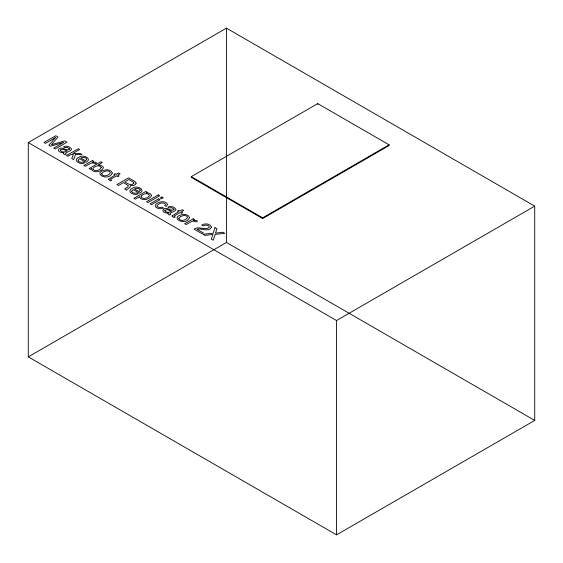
<?xml version="1.0" encoding="UTF-8"?>
<svg xmlns="http://www.w3.org/2000/svg" width="563" height="563" viewBox="0 0 563 563"><rect width="100%" height="100%" fill="white"/><g stroke="black" fill="none" stroke-linecap="round" stroke-linejoin="round"><path stroke-width="0.84" d="M28.277 142.566L226.453 28.15L534.723 206.128L534.723 420.434L336.547 534.85L28.277 356.872L28.277 142.566L336.547 320.544L534.723 206.128M191.286 176.627L317.743 103.62L389.11 144.825L389.11 145.536L262.654 218.55L191.286 177.345L191.286 176.627L262.654 217.832L389.11 144.825M28.277 356.872L226.453 242.456L534.723 420.434M336.547 320.544L336.547 534.85M317.743 103.62L317.743 104.331M262.654 217.832L262.654 218.55M226.453 28.15L226.453 242.456M167.478 204.439L166.148 206.466L164.755 205.657L165.487 204.566L165.283 203.996C162.883 201.807 158.794 203.271 157.098 205.636A2.491 1.436 0 0 0 157.436 206.783L159.885 207.634L162.109 207.184L163.502 207.993L161.609 208.599A4.145 2.393 0 0 1 158.963 208.641C147.837 205.418 164.91 197.655 167.478 204.439M108.455 179.266L110.531 180.899L111.664 180.244L110.665 179.597L110.96 179.076L116.541 175.86L117.906 176.648L119.074 175.966L117.709 175.177L120.095 173.805L118.645 172.968L116.259 174.34L115.105 173.671L113.93 174.354L115.084 175.023L108.455 179.266M172.025 215.967L174.108 217.607L175.241 216.952L174.241 216.305L174.537 215.784L180.118 212.561L181.476 213.349L182.651 212.673L181.286 211.885L183.672 210.506L182.222 209.668L179.836 211.048L178.675 210.379L177.507 211.055L178.661 211.723L172.025 215.967M78.123 160.195C78.384 162.341 81.522 162.573 83.197 162.024L84.605 162.841C80.256 165.346 71.677 160.005 79.404 157.056C83.12 154.002 93.036 158.956 85.858 162.257L79.601 158.639L78.123 160.195M131.714 191.139C131.967 193.278 135.106 193.51 136.781 192.961L138.195 193.778C133.839 196.283 125.26 190.941 132.988 187.993C136.703 184.938 146.619 189.893 139.448 193.193L133.185 189.576L131.714 191.139M69.488 148.885L69.446 149.357C66.293 151.644 62.197 145.817 58.833 149.068C56.8 151.757 62.043 153.009 63.964 152.707L63.422 153.312L63.978 154.234L65.111 154.726L66.167 154.107C63.077 152.664 71.318 151.553 71.522 149.315L71.445 148.892C69.763 146.479 66.082 145.331 63.443 146.859L64.78 147.633L67.208 147.358L69.488 148.885M173.939 209.183L173.897 209.661C170.744 211.948 166.648 206.114 163.284 209.373C161.243 212.061 166.493 213.314 168.414 213.011L167.873 213.609L168.428 214.538L169.562 215.024L170.617 214.412C167.528 212.969 175.769 211.857 175.973 209.619L175.895 209.197C174.213 206.783 170.533 205.636 167.894 207.163L169.231 207.937L171.659 207.663L173.939 209.183M101.664 173.664L101.614 174.094C103.423 177.317 108.983 175.698 110.355 172.862L109.898 171.919L108.61 171.159A2.766 1.598 0 0 0 106.365 170.955L103.346 172.004L101.664 173.664M178.872 218.24L178.816 218.662C180.624 221.892 186.184 220.274 187.556 217.431L187.106 216.488L185.811 215.735A2.766 1.598 0 0 0 183.566 215.523L180.547 216.579L178.872 218.24M136.126 183.123L135.563 184.397L133.67 185.48L130.285 185.656L130.257 187.176L127.097 189.33L126.626 190.195L124.676 189.069L128.097 186.656L128.329 185.621L123.508 182.588L118.476 185.487L116.893 184.573L128.61 177.809L135.162 181.701L136.126 183.123M101.284 167.493C100.179 170.35 94.971 172.018 92.923 169.174L92.895 168.654C94.324 165.986 99.56 164.452 101.284 167.493M91.558 168.689C92.438 173.784 101.748 171.982 103.346 167.894A4.56 2.632 0 0 0 102.543 166.24L100.108 165.135L98.046 165.022L102.297 162.566L100.904 161.764L89.137 168.555L90.467 169.315L91.558 168.689M112.269 173.024C108.321 182.602 90.502 172.257 106.365 169.822A4.99 2.878 0 0 1 109.623 170.322L111.305 171.272L112.269 173.024M189.471 217.599C185.53 227.178 167.704 216.825 183.566 214.39A4.99 2.878 0 0 1 186.825 214.89L188.506 215.847L189.471 217.599M60.396 149.976L60.311 150.412C61.775 152.524 65.231 152.362 67.11 150.814L62.697 149.279L60.396 149.976M164.846 210.281L164.762 210.717C166.226 212.828 169.681 212.666 171.56 211.118L167.148 209.584L164.846 210.281M86.723 159.188L85.527 160.744L80.776 158.006C82.578 157.077 85.872 156.929 86.723 159.188M140.307 190.125L139.11 191.68L134.367 188.943C136.162 188.014 139.455 187.866 140.307 190.125M133.895 183.031C131.96 186.649 127.02 183.369 124.831 181.821L128.836 179.513L133.382 182.208L133.895 183.031M211.47 227.163C208.753 232.618 201.498 227.797 197.029 229.275L203.271 232.878L201.913 233.659L194.066 229.134C198.711 225.721 204.636 230.598 209.105 227.565L209.084 226.256L207.585 225.299L205.178 225.116L203.18 225.883L201.723 225.038C204.643 223.131 210.309 223.427 211.47 227.163M151.433 195.699C149.596 199.619 142.615 201.202 139.708 197.592L139.68 196.621L135.317 199.147L133.874 198.317L145.789 191.434L147.189 192.243L146.056 192.898C148.048 192.715 151.264 193.229 151.433 195.699M214.967 227.663L213.187 233.23L202.983 234.278L204.897 235.383L212.962 234.475L211.301 239.085L213.271 240.218L215.157 234.37L224.806 233.342L222.913 232.252L215.46 233.124L216.952 228.81L214.967 227.663M75.498 154.501L73.605 159.582L71.768 158.527L73.415 154.494L71.107 154.438L67.898 156.289L66.518 155.494L78.243 148.723L79.622 149.526L72.817 153.453L80.129 153.481L81.966 154.543L75.498 154.501M141.25 195.994L141.046 197.022C143.143 199.724 147.872 198.183 149.406 195.614L149.392 195.094C147.415 192.384 143.171 193.954 141.25 195.994M55.364 137.639L48.847 145.289L50.417 146.197L63.647 142.418L53.731 148.111L55.237 148.977L66.962 142.214L64.71 140.912L51.458 144.705L57.996 137.041L55.723 135.725L44.005 142.495L45.519 143.368L55.364 137.639M92.395 160.568L83.852 165.501L85.287 166.324L91.206 163.08L93.627 163.003L95.189 163.749L96.702 162.876L95.323 162.214L92.283 162.207L93.761 161.349L92.395 160.568M158.245 194.918L146.521 201.681L147.963 202.511L159.681 195.741L158.245 194.918M158.618 198.845L150.117 203.757L151.574 204.601L160.082 199.689L158.618 198.845M161.834 196.987L160.209 197.93L161.665 198.767L163.298 197.831L161.834 196.987M193.215 218.775L184.671 223.708L186.107 224.531L192.025 221.287L194.446 221.21L196.008 221.963L197.522 221.083L196.142 220.422L193.102 220.414L194.58 219.563L193.215 218.775"/></g></svg>
